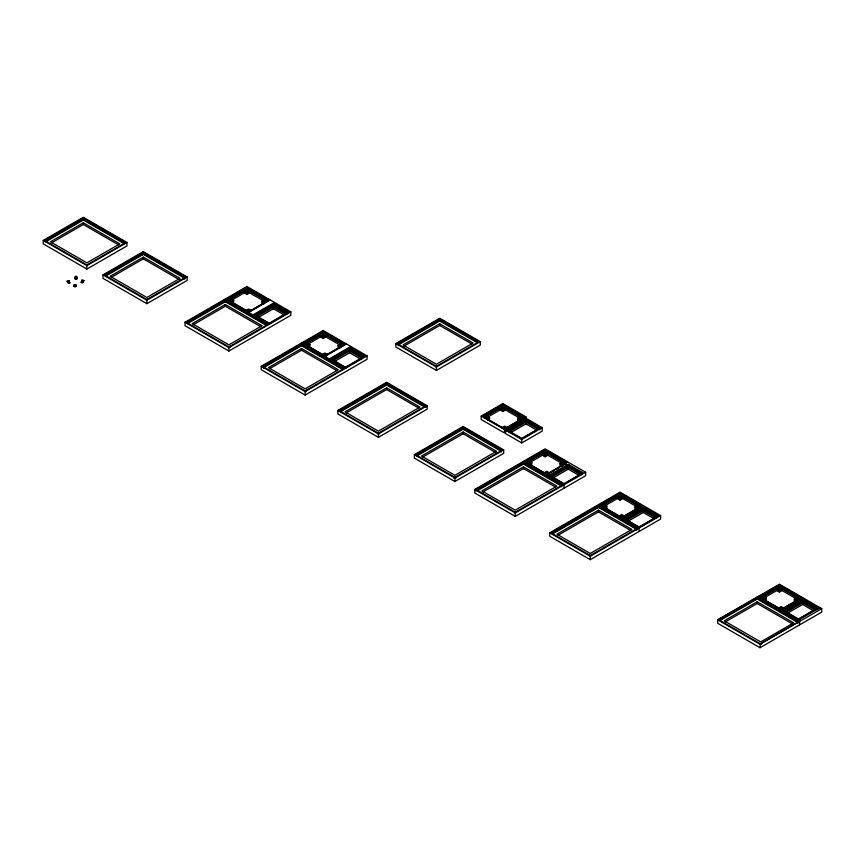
<?xml version="1.0" encoding="UTF-8"?>
<svg xmlns="http://www.w3.org/2000/svg" width="865" height="865" viewBox="0 0 865 865"><rect width="100%" height="100%" fill="white"/><g stroke="black" fill="none" stroke-linecap="round" stroke-linejoin="round"><path stroke-width="1.3" d="M761.557 643.095L761.297 644.317M798.135 621.967L797.876 622.508L757.805 599.38L758.4 597.65M77.19 277.222L77.19 278.595L75.99 279.287L74.801 278.595L74.801 277.222L75.99 276.53L77.19 277.222L76.596 278.941M84.446 280.725L82.067 280.033L81.461 282.444M184.18 277.989L143.871 254.721L144.477 252.991M184.786 279.027L184.18 278.681L184.786 276.27L184.786 277.643M267.253 300.988L247.541 289.613L248.147 287.883M267.253 301.68L267.847 299.258L267.847 300.642M225.927 302.09L226.522 300.371L225.927 302.09L266.236 325.359L266.831 323.64L266.831 325.013M286.661 314.265L287.256 311.843L287.256 313.227M343.481 345.686L344.075 343.275L344.075 344.648M350.822 348.541L350.228 350.271L362.889 357.58L363.484 355.85L363.484 357.234M342.464 370.058L343.059 367.647L343.059 369.031M440.945 319.607L440.35 321.337L477.307 342.681L477.913 340.951L477.913 342.335M424.185 407.447L424.78 405.036L424.78 406.42L425.98 407.101L425.98 405.728L386.623 383.011L339.026 410.486L337.837 410.486L337.837 413.935L378.383 437.344L427.169 409.177L427.169 405.728L386.623 382.319L337.837 410.486L378.383 433.895L427.169 405.728L425.98 405.728L378.383 433.203L339.026 410.486M464.332 427.872L463.726 429.591L500.694 450.935M504.003 404.961L503.408 406.691L523.12 418.065L523.714 416.335L523.714 417.719M501.289 451.973L500.694 450.243L501.289 449.205L501.289 450.589M539.176 429.408L539.771 426.996L539.771 429.754M524.687 462.721L524.093 464.44L561.061 485.784M546.312 450.243L545.707 451.963L565.418 463.337M565.418 464.029L566.013 461.618L566.013 464.375M561.061 486.476L561.655 484.065L561.655 486.822M581.485 474.68L582.08 472.268L582.08 473.652M640.305 507.333L640.9 504.922L640.9 506.295M656.492 517.302L643.83 509.993L644.425 508.263M636.067 529.78L636.662 527.369L636.662 530.126M656.492 517.984L657.086 515.572L657.086 516.956M799.682 599.348L800.276 596.937L800.276 598.321L801.477 599.002M797.876 623.2L798.471 620.789L798.471 622.162M815.868 610.009L816.463 607.587L816.463 608.971M799.336 622.659L799.336 621.286L760.357 643.787L760.021 647.723L717.712 623.297L717.712 619.848L779.441 584.21L821.75 608.646L821.75 612.085L760.021 647.723M43.25 240.405L83.321 217.277L126.971 242.481L126.971 245.93L86.9 269.058L43.25 243.854L43.25 240.405L86.9 265.609L126.971 242.481M83.321 217.958L44.439 240.405L86.9 264.928L125.782 242.481L83.321 217.958L83.321 220.034L124.582 243.854M83.321 220.034L45.64 241.789L45.64 241.097L83.321 219.342L124.582 243.162M83.321 222.792L50.419 241.789L86.9 262.852L119.813 243.854L83.321 222.792L83.321 224.511L118.667 244.925M51.554 242.86L83.321 224.511M69.568 282.996L68.973 280.584L66.583 281.276M67.773 282.65L68.973 283.342L70.162 282.65L67.773 281.276L67.773 282.65L68.973 281.958M74.801 278.595L75.99 277.903L77.19 278.595M73.849 286.153L76.228 284.78L76.228 286.153L75.039 286.845L73.849 286.153L73.849 284.78L76.228 286.153M82.067 282.79L83.256 282.098L83.256 280.725L80.867 282.098L82.067 282.79L82.067 280.033M102.967 274.886L143.276 251.618L187.175 276.951L187.175 280.401L146.866 303.68L102.967 278.335L102.967 274.886L146.866 300.231L187.175 276.951L185.975 276.951L143.276 252.299L104.168 274.886L146.866 299.539L185.975 276.951M105.952 276.605L105.952 275.232L143.276 253.683L143.276 251.618M105.952 275.924L142.682 254.721L142.087 252.991M143.276 257.132L110.136 276.27L146.866 297.474L180.006 278.335L143.276 257.132L143.276 258.851L180.006 280.055M111.282 277.33L143.276 258.851M185.024 322.256L246.947 286.51L290.845 311.843L290.845 315.293L228.911 351.049L185.024 325.705L185.024 322.256L228.911 347.6L290.845 311.843M246.947 287.191L226.522 298.987L248.623 311.746L269.047 299.95L246.947 287.191L246.947 288.575M188.008 323.986L188.008 322.602L225.333 301.052L266.236 324.678M228.317 300.706L228.317 299.333L246.352 288.921L245.757 287.883M188.008 323.294L224.738 302.09L224.132 300.371L224.738 302.09M228.317 300.025L246.352 289.613L246.352 288.921M228.317 300.371L246.947 289.613L267.253 301.334L248.623 312.092L229.214 300.879M247.541 289.613L248.147 289.267M232.112 299.896L244.265 292.889L246.947 294.435L249.639 292.889L263.414 300.836M225.333 304.502L192.192 323.64L228.911 344.843L262.052 325.705L225.333 304.502L225.333 306.232L260.906 326.765M230.998 301.917L233.691 300.371L233.691 302.09L231.896 303.128M244.265 292.889L244.265 291.159L246.947 292.716L249.639 291.159L249.639 292.889M193.328 324.699L225.333 306.232M245.93 310.535L248.623 308.989L251.304 310.535M263.674 304.091L261.879 303.053L261.879 301.334L264.56 299.777M248.623 312.438L270.237 299.95M252.98 314.946L273.405 303.161L289.645 312.535M273.405 303.853L254.169 314.946L269.22 323.64L288.456 312.535L273.405 303.853L273.405 305.226L255.964 315.293L255.37 317.022M255.964 315.985L272.81 306.264L272.205 304.534L272.205 305.918L273.405 306.61L274.594 305.918L274.594 304.534L274 306.264L286.661 313.573M273.405 307.021L257.283 316.331L269.22 323.229L285.342 313.919L273.405 307.021L273.405 308.74L258.43 317.39M268.031 324.332L225.333 299.679L186.213 322.256L228.911 346.908L268.031 324.332L269.22 324.332L225.333 298.987L225.333 301.052M261.241 366.263L323.175 330.517L367.063 355.85L367.063 359.299L305.14 395.056L261.241 369.712L261.241 366.263L305.14 391.607L367.063 355.85M323.175 331.198L302.75 342.994L324.84 355.753L345.265 343.956L323.175 331.198L323.175 332.582L343.481 344.302M264.236 367.993L264.236 366.609L301.55 345.059L342.464 368.685M304.545 344.713L304.545 343.34L323.175 332.582M264.236 367.301L300.955 346.097L300.36 344.378L300.955 346.097M304.545 344.032L322.58 333.62L321.975 331.89M302.155 346.097L302.75 344.378L302.155 346.097L342.464 369.366M323.769 333.62L324.364 331.89L323.769 333.62L343.481 344.994M308.329 343.913L320.483 336.896L323.175 338.442L325.856 336.896L339.642 344.843M301.55 348.509L268.41 367.647L305.14 388.85L338.28 369.712L301.55 348.509L301.55 350.239L337.134 370.771M307.226 345.924L309.919 344.378L309.919 346.097L308.124 347.135M320.483 336.896L320.483 335.166L323.175 336.723L325.856 335.166L325.856 336.896M269.556 368.706L301.55 350.239M322.158 354.542L324.84 352.996L327.532 354.542M339.891 348.098L338.107 347.06L338.107 345.34L340.788 343.783M342.583 345.859L324.84 356.099L304.545 344.378L323.175 333.62L343.481 345.34M324.84 356.445L346.465 343.956M329.208 358.953L349.633 347.168L365.873 356.542M349.633 347.86L330.398 358.953L345.449 367.647L364.673 356.542L349.633 347.86L349.633 349.233L332.192 359.299L332.192 359.991L349.028 350.271L348.433 348.541L348.433 349.925L349.633 350.617L350.822 349.925M349.633 351.028L333.501 360.337L345.449 367.236L361.57 357.926L349.633 351.028L349.633 352.747L334.658 361.397M344.248 366.955L344.248 368.339L301.55 343.686L262.441 366.263L305.14 390.915L344.248 368.339L345.449 368.339L301.55 342.994L301.55 345.059M397.046 343.567L439.744 318.925L479.102 341.643L480.302 341.643L480.302 345.092L436.403 370.425L395.856 347.016L395.856 343.567L439.744 318.233L480.302 341.643L436.403 366.987L395.856 343.567L397.046 343.567L436.403 366.295L479.102 341.643M398.246 345.643L398.841 343.913L439.15 320.645L438.555 319.607M398.841 344.605L439.15 321.337L439.15 320.645M440.35 321.337L440.945 320.991M439.744 323.748L403.025 344.951L436.403 364.23L473.133 343.016L439.744 323.748L439.744 325.467L403.025 346.67M340.821 412.205L340.821 410.832L386.623 384.384L424.185 406.074M340.821 411.524L386.028 385.422L385.433 383.692L386.028 385.422M387.217 385.422L387.823 383.692L387.217 385.422L424.185 406.766M386.623 387.834L344.994 411.859L378.383 431.138L420.001 407.101L386.623 387.834L386.623 389.553L346.151 412.919M481.189 416.065L504.479 429.505L504.479 432.954L481.189 419.514L481.189 416.065L502.814 403.587L526.104 417.027L526.104 419.33M415.535 454.655L463.132 427.18L502.489 449.897L503.679 449.897L503.679 453.346L454.893 481.513L414.346 458.104L414.346 454.655L463.132 426.488L503.679 449.897L454.893 478.064L414.346 454.655L415.535 454.655L454.893 477.383L502.489 449.897M502.814 404.269L482.389 416.065L504.479 428.824L524.904 417.027L502.814 404.269L502.814 405.653L523.12 417.373M417.33 456.385L417.33 455.001L462.537 428.899L461.942 427.872M484.184 417.784L484.184 416.411L502.814 405.653M417.33 455.693L462.537 429.591L462.537 428.899M484.184 417.103L502.208 406.691L501.614 404.961L502.208 406.691M463.726 429.591L464.332 429.245M503.408 406.691L504.003 406.345M487.968 416.973L500.121 409.956L502.814 411.513L505.495 409.956L519.281 417.914M463.132 432.003L421.514 456.039L454.893 475.307L496.521 451.281L463.132 432.003L463.132 433.733L422.671 457.098M486.865 418.995L489.558 417.438L489.558 419.168L487.763 420.206M500.121 409.956L500.121 408.237L502.814 409.794L505.495 408.237L505.495 409.956M501.797 427.613L504.479 426.067L507.171 427.613L523.12 418.411L502.814 406.691L484.184 417.438L504.479 429.17L506.274 428.132M517.735 420.131L517.735 418.411L520.427 416.854M504.479 429.505L526.104 417.027M505.495 430.1L525.92 418.303L542.16 427.678L542.16 431.127L521.746 442.923L505.495 433.549L505.495 430.1L521.746 439.474L542.16 427.678M506.695 430.1L525.92 418.995L540.971 427.678L521.746 438.782L506.695 430.1L506.695 431.473M508.479 431.819L508.479 430.446L525.92 420.368L539.176 428.024M508.479 431.127L525.325 421.406L524.731 419.687L524.731 421.06L525.92 421.752L527.12 421.06L527.12 419.687L526.515 421.406L539.176 428.716M525.92 422.163L509.799 431.473L521.746 438.371L537.868 429.062L525.92 422.163L525.92 423.893L510.945 432.532M585.659 472.268L515.259 512.923L474.712 489.504L545.112 448.859L585.659 472.268L585.659 475.718L515.259 516.362L474.712 492.953L474.712 489.504L475.901 489.504L523.498 462.029L562.856 484.746L564.045 484.746L564.045 488.195M545.112 449.551L524.687 461.337L546.788 474.096L567.213 462.31L545.112 449.551L545.112 450.925L565.418 462.645M475.901 490.888L477.091 490.196L477.091 488.822L477.696 490.542L522.903 464.44L522.298 462.721L522.903 464.44M477.696 489.85L523.498 463.413L561.061 485.092M526.482 463.067L526.482 461.683L545.112 450.925M526.482 462.375L544.518 451.963L543.923 450.243L544.518 451.963M524.093 464.44L524.687 464.094M545.707 451.963L546.312 451.617M530.277 462.256L542.431 455.239L545.112 456.785L547.804 455.239L561.58 463.197M523.498 466.851L481.87 490.888L515.259 510.155L556.876 486.13L523.498 466.851L523.498 468.581L483.027 491.947M529.175 464.267L531.856 462.721L531.856 464.44M542.431 455.239L542.431 453.509L545.112 455.066L547.804 453.509L547.804 455.239M544.096 472.885L546.788 471.339L549.47 472.885M561.839 466.44L560.044 465.413L560.044 463.683L562.737 462.137M563.623 464.721L565.418 463.683L545.112 451.963L526.482 462.721L546.788 474.442L562.737 465.24L560.044 463.683M554.151 470.538L547.383 474.442L547.383 473.75M556.4 469.23L558.66 467.933M560.909 466.635L563.169 465.327M568.229 464.267L548.994 475.372L564.045 484.065L583.27 472.96L568.229 464.267L568.229 465.651L550.789 475.718L550.789 477.102M550.789 476.41L567.624 466.689L567.029 464.959L567.029 466.343L568.229 467.024L569.419 466.343L569.419 464.959L568.824 466.689L581.485 473.998M568.229 467.446L552.097 476.756L564.045 483.643L580.166 474.334L568.229 467.446L568.229 469.165L553.254 477.815M475.901 489.504L515.259 512.231L562.856 484.746M660.611 515.605L590.265 556.227L549.718 532.808L620.064 492.196L660.611 515.605L660.611 519.054L590.265 559.666L549.718 536.257L549.718 532.808L550.908 532.808L598.504 505.333L637.862 528.05L639.051 528.05L639.051 531.499M620.064 492.888L599.694 504.641L621.73 517.367L642.1 505.614L620.064 492.888L620.064 494.261L640.305 505.949M597.91 507.744L597.304 506.025L597.91 507.744L552.703 533.846L552.703 533.154L598.504 506.717L636.067 528.396M601.489 506.371L601.489 504.987L620.064 494.261M601.489 505.679L619.459 495.299L618.864 493.58M599.099 507.744L599.694 506.025L599.099 507.744L636.067 529.088M620.659 495.299L621.254 493.58L620.659 495.299L640.305 506.641M605.273 505.56L617.372 498.575L620.064 500.132L622.746 498.575L636.478 506.501M598.504 510.155L556.876 534.192L590.265 553.47L631.883 529.434L598.504 510.155L598.504 511.885L558.033 535.251M604.181 507.571L606.862 506.025L606.862 507.744L605.067 508.782M617.372 498.575L617.372 496.856L620.064 498.402L622.746 496.856L622.746 498.575M619.048 516.156L621.73 514.61L624.422 516.156M634.932 508.717L634.932 506.987L637.613 505.441M638.511 508.025L640.305 506.987L620.064 495.299L601.489 506.025L621.73 517.713L637.613 508.544L634.932 506.987M621.73 518.059L643.29 505.614M622.811 518.676L643.236 506.89L659.476 516.264M643.236 507.571L624 518.676L639.051 527.369L658.276 516.264L643.236 507.571L643.236 508.955L625.795 519.022L625.795 520.406M625.795 519.714L642.63 509.993L642.035 508.263M643.83 509.993L642.035 509.647M643.236 510.75L627.103 520.06L639.051 526.947L655.173 517.638L643.236 510.75L643.236 512.469L628.26 521.119M550.908 532.808L590.265 555.535L638.457 527.715L638.457 527.023M821.75 608.646L760.021 644.274L717.712 619.848L757.545 597.153L756.615 599.38L756.356 597.845M759.081 596.655L779.441 584.902L801.477 597.629L781.117 609.382M756.615 599.38L720.026 620.497L720.026 619.805L756.615 598.688M760.865 598.385L760.865 597.001L779.441 586.286L799.682 597.975M757.805 599.38L758.4 599.034M760.865 597.693L778.846 587.313L778.24 585.594L778.846 587.313M760.865 598.039L779.441 587.313L799.682 599.002L797 600.559L794.308 599.002L794.308 600.732L796.103 601.759M780.035 587.313L780.63 585.594L780.035 587.313L799.682 598.656M757.21 601.791L724.21 620.843L760.703 641.906L793.702 622.854L757.21 601.791L757.21 603.51L792.556 623.924M764.649 597.574L776.748 590.59L779.441 592.147L782.122 590.59L795.854 598.515M764.455 600.797L766.239 599.759L766.239 598.039L763.557 599.596L761.762 598.558M776.748 590.59L776.748 588.87L779.441 590.417L782.122 588.87L782.122 590.59M725.346 621.913L757.21 603.51M794.308 599.002L797 597.455M782.003 609.209L783.798 608.182L781.117 606.625L778.424 608.182L780.219 609.209M784.901 607.544L795.897 601.197M802.666 597.629L781.711 609.728L781.711 609.036M782.782 610.344L802.612 598.904L818.852 608.279M783.376 610.69L802.612 599.596L817.663 608.279L817.663 609.663M787.474 613.75L785.171 612.42L785.171 611.036L802.612 600.97L815.868 608.625M785.171 611.728L802.017 602.008L801.412 600.278M802.612 602.764L786.49 612.074L798.427 618.972L814.549 609.663L802.612 602.764L802.612 604.484L787.637 613.134M798.427 619.383L817.663 608.279M758.475 596.32L799.022 619.729L819.988 607.619M477.307 341.989L439.744 320.299L439.744 318.925M439.744 325.467L471.976 344.075M517.735 418.411L520.427 419.957M525.92 423.893L536.776 430.154M486.865 415.892L489.558 417.438M505.679 429.505L505.084 428.478M568.229 465.651L581.485 473.306M618.864 494.953L619.459 495.299M643.83 509.301L656.492 516.61M815.868 609.317L803.207 602.008L803.801 600.278L803.801 601.662L802.612 602.354L801.412 601.662M568.229 469.165L579.085 475.436M643.236 512.469L654.091 518.74M802.612 604.484L813.468 610.755M247.541 288.921L267.253 300.296M245.757 289.267L246.352 289.613M273.405 305.226L286.661 312.881M321.975 333.274L322.58 333.62M349.633 349.233L362.889 356.888M261.879 301.334L264.56 302.88M338.107 345.34L340.788 346.887M273.405 308.74L284.261 315.011M349.633 352.747L361.57 359.645M529.175 461.164L531.856 462.721M604.181 504.468L606.862 506.025M763.557 596.493L766.239 598.039M764.703 600.256L777.278 607.511M523.498 461.337L564.045 484.746M598.504 504.641L639.051 528.05M762.022 599.056L767.806 602.386M770.11 603.727L777.051 607.727M789.777 615.08L792.081 616.399M795.53 618.399L797.833 619.729L797.833 619.037M757.286 597.001L799.595 621.438L799.595 624.876M500.694 450.243L463.132 428.553L463.132 427.18M757.545 598.537L797.876 621.816M230.998 298.814L233.691 300.371M307.226 342.821L309.919 344.378M386.623 389.553L418.855 408.161M463.132 433.733L496.521 453M523.498 468.581L555.73 487.19M598.504 511.885L630.736 530.494M143.871 254.029L184.18 277.297M142.087 254.375L142.682 254.721M718.577 619.654L760.357 643.787M379.573 433.895L378.978 432.857M82.067 281.406L83.256 282.098M785.171 611.036L784.577 610.009L784.577 611.382M760.865 597.001L760.27 595.974L760.27 597.347M625.795 519.022L625.2 517.984L625.2 519.368M601.489 504.987L600.894 503.96L600.894 506.717M550.789 475.718L550.194 474.68L550.194 476.064M508.479 430.446L507.885 429.408L507.885 430.781M526.482 461.683L525.888 460.656L525.888 462.029M552.703 533.154L552.097 532.126L552.097 533.5M484.184 416.411L483.578 415.373L483.578 416.757M398.841 343.913L398.246 342.886L398.246 344.259M417.33 455.001L416.735 453.974L416.735 455.347M332.192 359.299L331.598 358.272L331.598 359.645M304.545 343.34L303.939 342.302L303.939 343.686M340.821 410.832L340.226 409.794L340.226 411.178M255.964 315.293L255.37 314.265L255.37 315.639M228.317 299.333L227.722 298.295L227.722 299.679M264.236 366.609L263.63 365.581L263.63 368.339M188.008 322.602L187.413 321.575L187.413 322.948M105.952 275.232L105.357 274.194L105.357 275.578M74.801 277.222L75.396 278.941M720.026 619.805L719.766 618.962L719.766 620.346M802.612 599.596L802.612 600.97M799.628 618.691L799.628 620.075M799.022 619.037L799.022 619.729M797.238 618.691L797.238 620.075M780.511 609.036L780.511 609.728M779.441 584.902L779.441 586.286M779.441 590.417L779.441 592.147M760.097 643.636L760.097 644.317M639.646 527.023L639.646 527.715M622.335 517.021L622.335 517.713M621.135 517.021L621.135 517.713M620.064 498.402L620.064 500.132M598.504 505.333L598.504 506.717M590.86 555.189L590.86 555.881M590.265 555.535L590.265 559.666M589.66 555.189L589.66 555.881M546.193 473.75L546.193 474.442M545.588 473.404L545.588 474.788M545.112 455.066L545.112 456.785M525.92 418.995L525.92 420.368M523.498 462.029L523.498 463.413M522.341 438.436L522.341 439.128M521.746 439.474L521.746 442.923M521.141 438.436L521.141 439.128M515.854 511.885L515.854 512.577M515.259 512.231L515.259 516.362M514.653 511.885L514.653 512.577M503.884 428.478L503.884 429.17M502.814 409.794L502.814 411.513M456.082 476.691L456.082 478.064L455.487 477.037M454.893 477.383L454.893 481.513M454.298 477.037L453.703 478.064L453.703 476.691M436.998 365.949L436.998 366.641M436.403 366.295L436.403 370.425M435.809 365.949L435.809 366.641M386.623 383.011L386.623 384.384M378.383 433.203L378.383 437.344M377.789 432.857L377.789 433.549M346.043 367.301L346.043 367.993M344.854 367.301L344.854 367.993M325.445 355.407L325.445 356.099M324.245 355.407L324.245 356.099M323.175 336.723L323.175 338.442M306.329 390.234L306.329 391.607M305.734 390.569L305.734 391.261M305.14 390.915L305.14 395.056M304.545 390.569L304.545 391.261M269.815 323.294L269.815 323.986M268.626 323.294L268.626 323.986M249.217 311.4L249.217 312.092M248.028 311.4L248.028 312.092M246.947 292.716L246.947 294.435M230.112 346.216L230.112 347.6M229.506 346.562L229.506 347.254M228.911 346.908L228.911 351.049M228.317 346.562L228.317 347.254M147.461 299.193L147.461 299.885M146.866 299.539L146.866 303.68M146.261 299.193L146.261 299.885M86.9 265.609L86.9 269.058M75.99 275.838L75.99 277.903M75.633 285.126L75.633 285.807M75.039 285.461L75.039 286.845M74.444 285.126L74.444 285.807M68.973 280.584L68.973 283.342M248.298 292.813A1.352 0.778 0 0 1 247.866 293.354M245.963 293.311A1.352 0.778 0 0 1 245.595 292.748M230.187 301.398A1.352 0.778 0 0 1 231.539 301.431M247.704 311.789A1.352 0.778 0 0 1 249.607 311.832M264.441 302.296A1.352 0.778 0 0 1 265.144 302.307M324.462 337.015A1.352 0.778 0 0 1 323.802 337.48M322.18 337.318A1.352 0.778 0 0 1 321.856 336.961M322.872 336.031A1.352 0.778 0 0 1 323.575 336.042M306.124 345.524A1.352 0.778 0 0 1 308.037 345.568M323.705 355.958A1.352 0.778 0 0 1 326.04 356.012M340.053 346.487A1.352 0.778 0 0 1 341.686 346.4M504.003 409.491A1.352 0.778 0 0 1 503.96 410.269M503.733 410.432A1.352 0.778 0 0 1 501.819 410.388M501.516 409.632A1.352 0.778 0 0 1 503.798 409.329M519.465 419.72A1.352 0.778 0 0 1 520.838 419.363A1.352 0.778 0 0 1 521.93 419.957M546.41 455.368A1.352 0.778 0 0 1 545.415 455.898M544.399 455.79A1.352 0.778 0 0 1 543.923 455.498M544.193 454.558A1.352 0.778 0 0 1 546.107 454.601M527.845 464.029A1.352 0.778 0 0 1 530.18 464.083M545.491 474.485A1.352 0.778 0 0 1 546.658 473.944A1.352 0.778 0 0 1 547.978 474.355M561.763 464.992A1.352 0.778 0 0 1 563.904 464.873M602.851 507.333A1.352 0.778 0 0 1 605.186 507.387M621.351 498.705A1.352 0.778 0 0 1 620.692 499.159M619.664 499.213A1.352 0.778 0 0 1 618.745 498.651M619.427 497.786A1.352 0.778 0 0 1 620.778 497.808M620.594 517.573A1.352 0.778 0 0 1 622.93 517.627M636.878 508.144A1.352 0.778 0 0 1 638.792 508.177M780.76 590.319A1.352 0.778 0 0 1 780.727 590.719M779.743 591.249A1.352 0.778 0 0 1 779.041 591.238M778.814 589.8A1.352 0.778 0 0 1 780.63 590.125M780.198 609.436A1.352 0.778 0 0 1 781.83 609.338M763.071 599.002A1.352 0.778 0 0 1 763.773 599.023M247.898 311.303A1.352 0.778 0 0 0 249.974 310.676A1.352 0.778 0 0 0 247.985 309.951A1.352 0.778 0 0 0 247.898 311.303M230.101 301.031A1.352 0.778 0 0 0 232.177 300.393A1.352 0.778 0 0 0 230.187 299.679A1.352 0.778 0 0 0 230.101 301.031M246.233 291.721A1.352 0.778 0 0 0 248.298 291.083A1.352 0.778 0 0 0 246.32 290.37A1.352 0.778 0 0 0 246.233 291.721M264.03 301.993A1.352 0.778 0 0 0 266.096 301.355A1.352 0.778 0 0 0 264.117 300.642A1.352 0.778 0 0 0 264.03 301.993M340.248 346A1.352 0.778 0 0 0 342.324 345.373A1.352 0.778 0 0 0 340.334 344.648A1.352 0.778 0 0 0 340.248 346M322.45 335.728A1.352 0.778 0 0 0 324.526 335.09A1.352 0.778 0 0 0 322.537 334.377A1.352 0.778 0 0 0 322.45 335.728M306.329 345.038A1.352 0.778 0 0 0 308.394 344.4A1.352 0.778 0 0 0 306.415 343.686A1.352 0.778 0 0 0 306.329 345.038M324.126 355.31A1.352 0.778 0 0 0 326.192 354.682A1.352 0.778 0 0 0 324.213 353.958A1.352 0.778 0 0 0 324.126 355.31M519.887 419.071A1.352 0.778 0 0 0 521.963 418.433A1.352 0.778 0 0 0 519.973 417.719A1.352 0.778 0 0 0 519.887 419.071M502.089 408.788A1.352 0.778 0 0 0 504.165 408.161A1.352 0.778 0 0 0 502.176 407.447A1.352 0.778 0 0 0 502.089 408.788M485.968 418.109A1.352 0.778 0 0 0 488.033 417.471A1.352 0.778 0 0 0 486.054 416.757A1.352 0.778 0 0 0 485.968 418.109M503.765 428.38A1.352 0.778 0 0 0 505.83 427.743A1.352 0.778 0 0 0 503.852 427.029A1.352 0.778 0 0 0 503.765 428.38M562.196 464.343A1.352 0.778 0 0 0 564.261 463.716A1.352 0.778 0 0 0 562.282 462.991A1.352 0.778 0 0 0 562.196 464.343M544.399 454.071A1.352 0.778 0 0 0 546.464 453.444A1.352 0.778 0 0 0 544.485 452.719A1.352 0.778 0 0 0 544.399 454.071M528.266 463.381A1.352 0.778 0 0 0 530.342 462.753A1.352 0.778 0 0 0 528.364 462.029A1.352 0.778 0 0 0 528.266 463.381M546.064 473.652A1.352 0.778 0 0 0 548.14 473.025A1.352 0.778 0 0 0 546.161 472.301A1.352 0.778 0 0 0 546.064 473.652M619.34 497.407A1.352 0.778 0 0 0 621.416 496.78A1.352 0.778 0 0 0 619.427 496.056A1.352 0.778 0 0 0 619.34 497.407M603.273 506.685A1.352 0.778 0 0 0 605.349 506.057A1.352 0.778 0 0 0 603.359 505.333A1.352 0.778 0 0 0 603.273 506.685M621.016 516.924A1.352 0.778 0 0 0 623.081 516.297A1.352 0.778 0 0 0 621.102 515.572A1.352 0.778 0 0 0 621.016 516.924M637.083 507.647A1.352 0.778 0 0 0 639.149 507.02A1.352 0.778 0 0 0 637.17 506.295A1.352 0.778 0 0 0 637.083 507.647M778.716 589.422A1.352 0.778 0 0 0 780.792 588.795A1.352 0.778 0 0 0 778.814 588.07A1.352 0.778 0 0 0 778.716 589.422M762.66 598.699A1.352 0.778 0 0 0 764.725 598.072A1.352 0.778 0 0 0 762.746 597.347A1.352 0.778 0 0 0 762.66 598.699M780.392 608.938A1.352 0.778 0 0 0 782.457 608.311A1.352 0.778 0 0 0 780.479 607.587A1.352 0.778 0 0 0 780.392 608.938M796.46 599.661A1.352 0.778 0 0 0 798.525 599.034A1.352 0.778 0 0 0 796.546 598.321A1.352 0.778 0 0 0 796.46 599.661"/></g></svg>
